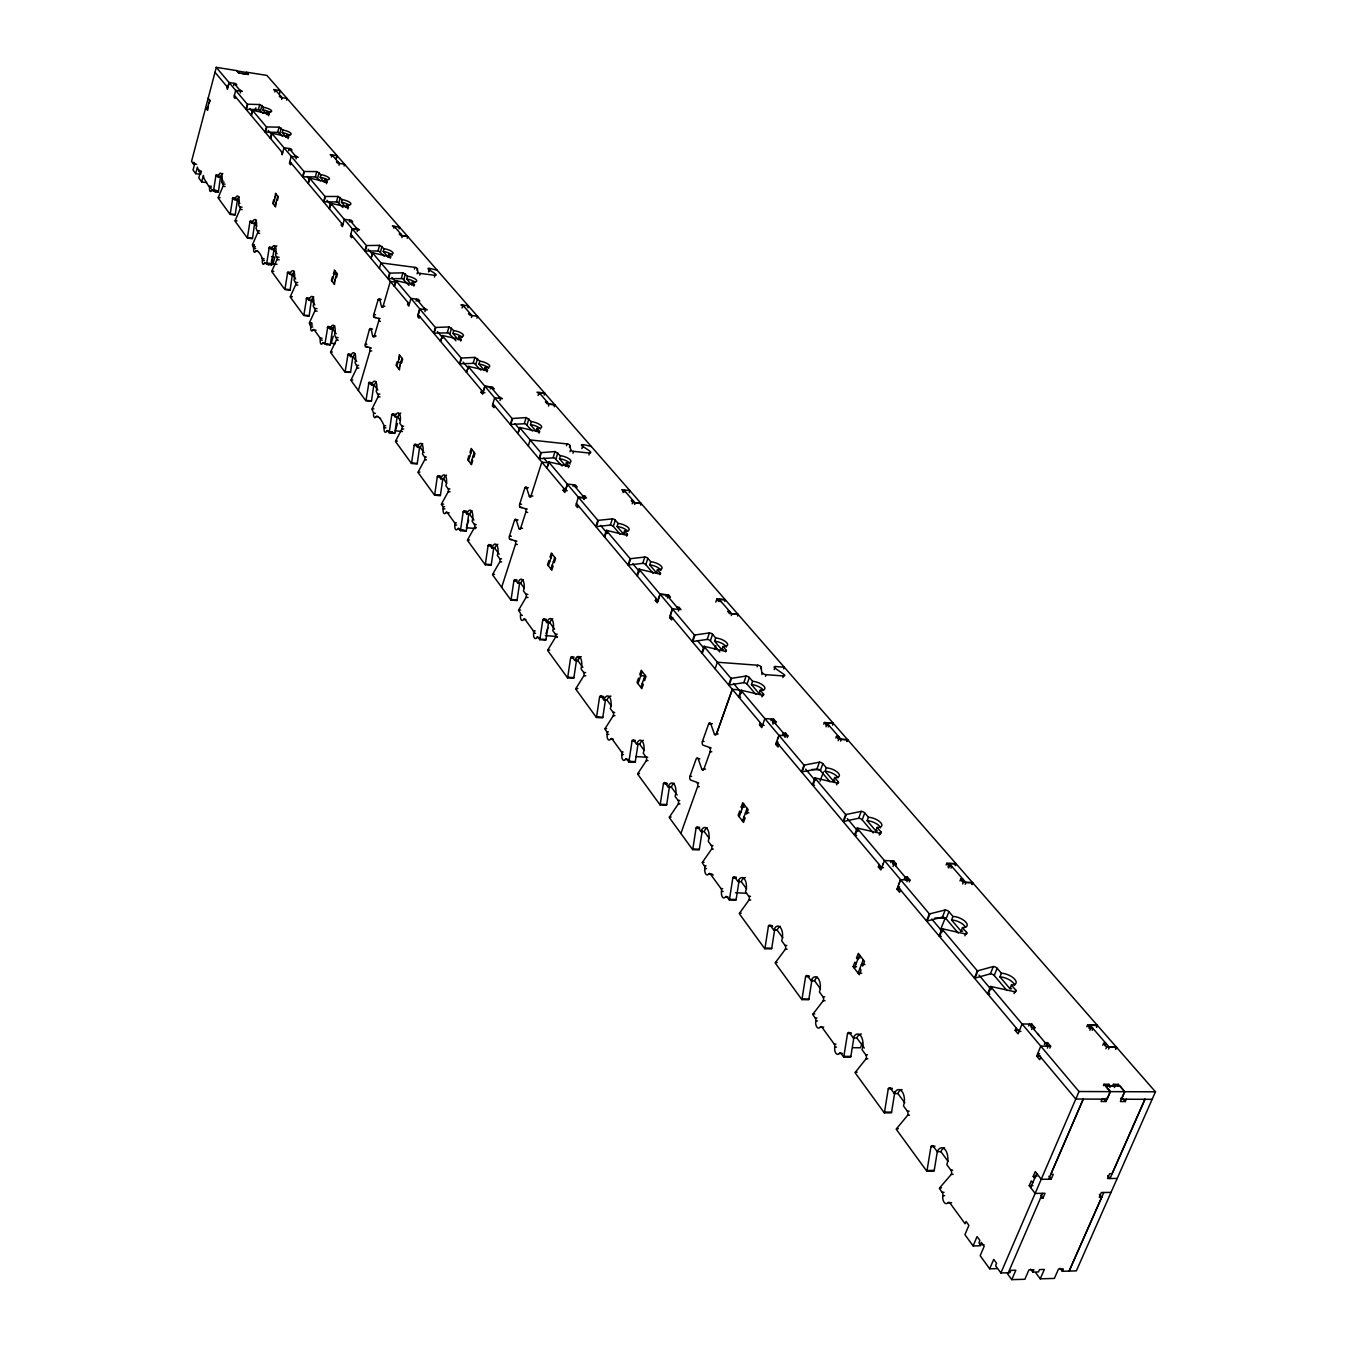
<?xml version="1.0" encoding="UTF-8"?>
<svg xmlns="http://www.w3.org/2000/svg" width="1347" height="1347" viewBox="0 0 1347 1347"><rect width="100%" height="100%" fill="white"/><g stroke="black" fill="none" stroke-linecap="round" stroke-linejoin="round"><path stroke-width="1.5" d="M217.288 190.634L218.366 192.099L211.597 190.264A3.57 1.263 -82.6 0 1 210.014 191.223A3.57 1.263 -82.6 0 1 209.644 187.738L203.969 178.461L203.397 175.464L201.68 181.946L206.613 182.636M258.018 251.468L255.778 251.165A3.704 1.364 -82.9 0 1 254.145 251.99A3.704 1.364 -82.9 0 1 253.724 248.336L252.377 244.952L254.297 245.205M270.04 263.339L264.517 263.17A3.721 1.381 -82.9 0 1 262.85 263.995A3.721 1.381 -82.9 0 1 262.429 260.308C262.732 257.041 257.378 248.522 255.778 251.165M316.04 330.251L313.043 329.88A3.873 1.499 -83.3 0 1 311.258 330.638A3.873 1.499 -83.3 0 1 310.787 326.782L309.288 323.112L311.948 323.432M325.317 343.401L322.64 343.081A3.906 1.515 -83.4 0 1 320.822 343.839A3.906 1.515 -83.4 0 1 320.35 339.932L320.148 338.046L322.118 338.215M377.85 416.779L376.116 416.593A4.058 1.65 -83.8 0 1 374.146 417.284A4.058 1.65 -83.8 0 1 373.624 413.159L371.957 409.185M397.18 416.644L394.856 432.825A2.054 0.842 -84 0 1 394.722 433.38L389.148 432.791L387.717 430.838A2.054 0.842 -84 0 0 386.724 431.175A4.092 1.684 -83.9 0 1 384.72 431.848A4.092 1.684 -83.9 0 1 384.181 427.689C384.417 423.648 377.935 414.152 376.167 416.492M222.929 180.549L220.538 177.316L218.046 176.945L216.025 174.874L213.5 190.904L218.467 191.611L220.403 177.467M239.867 203.464L237.409 200.131L234.883 199.777L232.812 197.622L230.236 213.887L235.254 214.577L237.577 198.733M256.688 226.212L254.785 223.636L252.226 223.299L250.02 221.144L247.461 237.543L252.562 238.234L254.701 222.726M277.078 253.792L274.115 249.784L271.538 249.448L269.316 247.141L266.639 263.86L271.791 264.534L274.081 248.505M284.924 289.319L287.719 272.077L289.992 274.468L292.619 274.805L295.666 278.93M290.161 289.942L292.434 273.744M311.46 299.455L309.187 315.669L303.883 315.08L306.695 297.805L309.035 300.28L311.696 300.617L314.828 304.86M332.709 327.961L330.318 344.579L324.947 344.007L327.826 326.462L330.251 329.038L332.945 329.358L336.194 333.753M352.813 356.618L350.59 372.277L345.135 371.721L348.082 353.924L350.59 356.585L353.301 356.904L356.669 361.451M373.793 384.989L371.503 400.901L365.997 400.362L368.994 382.279L371.587 385.04L374.348 385.36L377.817 390.058M389.148 432.791A2.054 0.842 -84 0 0 389.266 432.219L391.758 414.943A2.054 0.842 -83.8 0 1 392.97 414.034L395.429 414.304M419.641 447.019L417.267 463.469A2.088 0.876 -84.2 0 1 417.132 464.025L411.475 463.452A2.088 0.876 -84.2 0 0 411.61 462.88L414.135 445.335A2.088 0.876 -84.1 0 1 415.398 444.426L417.166 444.611M442.877 478.454L440.435 495.157A2.122 0.909 -84.4 0 1 440.301 495.73L434.576 495.174A2.122 0.909 -84.4 0 0 434.711 494.602L437.304 476.771A2.122 0.909 -84.3 0 1 438.6 475.878L440.402 476.047M468.84 513.594L466.348 530.6A2.155 0.943 -84.7 0 1 466.214 531.173L460.388 530.651A2.155 0.943 -84.7 0 0 460.522 530.061L463.183 511.894A2.172 0.943 -84.6 0 1 464.53 511.018L466.719 511.237M493.81 547.37L491.268 564.662A2.206 0.977 -85 0 1 491.116 565.269L485.223 564.747A2.206 0.977 -85 0 0 485.358 564.157L488.085 545.687A2.206 0.977 -84.8 0 1 489.483 544.828L491.318 544.996M519.706 582.392L517.096 599.987A2.239 1.01 -85.3 0 1 516.945 600.577L510.951 600.088A2.239 1.01 -85.3 0 0 511.102 599.482L513.897 580.709A2.239 1.01 -85.1 0 1 515.329 579.85L517.197 580.018M548.684 621.607L546.006 639.539A2.273 1.044 -85.7 0 1 545.855 640.145L539.777 639.69A2.29 1.044 -85.7 0 0 539.928 639.067L542.79 619.94A2.29 1.044 -85.5 0 1 544.289 619.098L546.192 619.25M576.634 659.407L573.889 677.642A2.34 1.094 -86 0 1 573.721 678.265L567.558 677.844A2.34 1.094 -86 0 0 567.727 677.221L570.64 657.74A2.34 1.094 -85.9 0 1 572.189 656.915L574.125 657.067M605.46 699.901L602.833 717.227A2.374 1.128 -86.4 0 1 602.665 717.867L596.418 717.463A2.374 1.128 -86.4 0 0 596.569 716.823L599.583 697.005A2.391 1.128 -86.3 0 1 601.183 696.197L603.136 696.332M638.023 743.999L635.313 761.661A2.425 1.179 -86.9 0 1 635.144 762.301L628.796 761.947A2.425 1.179 -86.9 0 0 628.965 761.291L632.046 741.086A2.441 1.179 -86.7 0 1 633.713 740.311L635.313 740.395M669.476 786.581L666.698 804.58A2.492 1.229 -87.4 0 1 666.529 805.237L660.081 804.9A2.492 1.229 -87.4 0 0 660.249 804.26L663.431 783.668A2.492 1.229 -87.2 0 1 665.149 782.91L666.765 782.994M702.225 830.914L699.362 849.25A2.542 1.28 -87.9 0 1 699.194 849.923L692.644 849.637A2.542 1.28 -87.9 0 0 692.829 848.964L696.079 827.984A2.542 1.28 -87.7 0 1 697.881 827.26L699.514 827.327M739.065 880.803L736.135 899.527A2.61 1.33 -88.6 0 1 735.95 900.2L729.299 899.981A2.61 1.33 -88.5 0 0 729.485 899.291L732.835 877.874A2.61 1.33 -88.3 0 1 734.704 877.166L736.371 877.234M774.761 929.127L771.747 948.221A2.66 1.381 -89.2 0 1 771.545 948.911L764.793 948.726A2.66 1.381 -89.2 0 0 764.995 948.035L768.43 926.18A2.66 1.398 -89 0 1 770.383 925.524L772.067 925.574M812.005 979.555L808.907 999.036A2.728 1.448 -89.9 0 1 808.705 999.743L801.852 999.609A2.728 1.448 -89.9 0 0 802.037 998.918L805.59 976.609A2.728 1.448 -89.7 0 1 807.611 975.986L809.328 976.019M853.83 1037.897L850.849 1056.402A2.795 1.515 89.3 0 1 850.647 1057.109L843.66 1057.041A2.812 1.515 89.3 0 0 843.862 1056.334L847.532 1033.536A2.795 1.515 89.5 0 1 849.654 1032.947L851.388 1032.964M284.975 289.083L290.194 289.706M894.896 1091.777L891.579 1112.117A2.879 1.583 88.4 0 1 891.377 1112.841L884.289 1112.841A2.879 1.566 88.4 0 0 884.491 1112.1L888.279 1088.831A2.879 1.583 88.6 0 1 890.485 1088.292L892.253 1088.292M937.411 1151.113L934.229 1170.408A2.947 1.65 87.5 0 1 934.027 1171.149L926.82 1171.216A2.947 1.633 87.5 0 0 927.039 1170.492L930.945 1146.701A2.947 1.65 87.7 0 1 933.235 1146.213L935.037 1146.196M350.574 372.395L345.034 372.193L330.537 352.308M371.486 401.002L365.879 400.834L350.91 380.292M292.333 296.694L290.363 296.458L296.054 283.964L294.05 279.974A6.651 2.526 -83 0 0 293.713 271.202A6.651 2.526 -83 0 0 289.992 274.468M311.78 322.926L309.456 322.657L315.282 310.063L313.228 305.954A6.752 2.61 -83.1 0 0 312.858 297.014A6.752 2.61 -83.1 0 0 309.035 300.28M220.133 197.723L218.265 197.47L223.4 185.415L221.632 181.811A6.28 2.239 -82.5 0 0 221.363 173.645A6.28 2.239 -82.5 0 0 218.046 176.945M237.038 220.891L235.153 220.639L240.406 208.482L238.587 204.795A6.365 2.307 -82.6 0 0 238.301 196.477A6.365 2.307 -82.6 0 0 234.883 199.777M391.893 277.448L395.85 282.163L390.327 281.439L383.137 306.072C380.41 311.393 380.831 294.522 378.103 299.825L373.793 314.541C371.57 319.475 380.965 316.141 378.709 321.142L374.399 335.841C371.654 341.094 372.159 324.257 369.415 329.493L364.986 345.893L371.402 348.132M254.448 244.75L252.529 244.497L257.917 232.24L256.031 228.451A6.466 2.374 -82.7 0 0 255.745 219.999A6.466 2.374 -82.7 0 0 252.226 223.299M238.941 73.007L236.92 70.633L216.261 67.35L214.998 72.317L227.761 87.538L229.057 82.537L235.691 83.581L236.752 84.827L235.085 84.575M226.801 86.393L227.424 89.306L229.142 82.638M273.811 271.303L271.858 271.05L277.398 258.675L275.462 254.768A6.567 2.458 -82.9 0 0 275.142 246.164A6.567 2.458 -82.9 0 0 271.538 249.448M233.587 85.501L234.125 83.413L240.743 91.242L240.305 92.926M235.489 96.765L235.052 98.432L233.991 97.169L235.641 90.367L242.325 91.411L239.581 89.879M245.962 109.259L247.292 104.19L216.261 67.35M250.997 115.253L252.327 110.168L266.42 126.904L265.073 132.04M251.502 115.354L252.832 110.269L269.114 114.108L267.43 111.852A6.381 1.802 15.4 0 0 271.37 110.488A6.381 1.802 15.4 0 0 263.574 107.339L259.87 104.544L247.747 104.224L246.417 109.309L258.877 109.663L262.985 113.266M295.902 284.84L297.872 285.093M196.595 164.334L193.328 163.863L191.543 161.387L214.998 72.334M207.185 109.646L209.677 100.133M193.328 163.863L193.749 162.246L194.743 163.593L193.042 170.025L195.669 173.645L200.585 174.352L201.427 171.136M258.388 109.562L259.718 104.51M260.611 110.471L261.941 105.42M268.373 114.546A6.381 1.802 15.4 0 1 266.757 114.377L262.918 109.865L263.574 107.339M266.757 114.377L267.43 111.852M315.131 310.955L317.117 311.191M195.669 173.645L197.369 167.196L199.087 171.743L199.508 170.126L200.501 171.49L198.784 177.956L201.68 181.946M274.788 91.966L275.327 89.895L282.146 97.708L281.691 99.375M268.575 115.69L269.08 113.788M279.486 93.566L280.243 90.67L273.609 89.542L276.337 91.04M270.259 138.236L271.639 133.084L303.967 171.473L302.553 176.743M270.781 138.337L272.145 133.185L288.662 137.04L286.911 134.717A6.482 1.852 15.5 0 0 290.868 133.286A6.482 1.852 15.5 0 0 282.937 130.053L279.149 127.174L266.891 126.938L265.527 132.09L278.122 132.376L282.348 136.081M277.634 132.275L279.149 127.174M286.625 100.149L287.079 98.483L280.412 97.354L279.317 96.108L280.951 96.361M279.89 133.201L281.254 128.066M287.854 137.445A6.482 1.869 15.5 0 1 286.221 137.293L282.264 132.629L282.937 130.053M281.523 151.655L282.197 154.77L283.964 147.715L290.851 148.742L292.013 150.106L290.295 149.854M286.221 137.293L286.911 134.717M288.106 138.657L288.612 136.721M332.406 352.038L330.722 351.836L336.699 339.326L334.578 334.898A6.87 2.694 -83.3 0 0 334.191 325.789A6.87 2.694 -83.3 0 0 330.251 329.038M288.645 150.763L289.235 148.591L296.475 157.178L296.02 158.912M291.053 163.021L290.582 164.772L289.42 163.374L291.188 156.303L298.125 157.33L295.229 155.68M255.913 107.844L254.516 110.42M352.796 380.006L351.096 379.82L357.241 367.192L355.052 362.646A6.988 2.795 -83.5 0 0 354.648 353.352A6.988 2.795 -83.5 0 0 350.59 356.585M308.076 183.327L309.507 178.04L324.997 196.426L323.533 201.781M320.3 180.852L315.872 176.928L303.024 176.777L304.439 171.507L316.949 171.591L320.923 174.639A6.684 1.987 15.7 0 1 329.139 178.006A6.684 1.987 15.7 0 1 325.149 179.589L326.951 182.114L310.029 178.141L308.362 183.377M315.366 176.827L316.798 171.574M317.707 177.787L319.121 172.534M326.092 182.384A6.684 1.987 15.7 0 1 324.425 182.232L320.216 177.265L320.923 174.639M324.425 182.232L325.149 179.589M331.413 157.111L332.002 154.956L339.461 163.509L338.989 165.243M326.429 183.714L326.967 181.727M336.06 159.03L337.003 155.595M336.396 158.289L337.104 155.713L330.217 154.585L333.096 156.201M329.257 208.6L330.722 203.229L366.35 245.524L364.818 251.013M373.877 408.899L372.142 408.713L378.473 395.984L376.2 391.304A7.089 2.879 -83.7 0 0 375.762 381.841A7.089 2.879 -83.7 0 0 371.587 385.04M273.34 203.986L276.084 194.035M275.024 206.192L277.768 196.241M342.913 207.522L337.373 201.966L324.021 201.814L325.486 196.477L338.114 196.477L342.205 199.609A6.786 2.054 15.8 0 1 350.557 203.043A6.786 2.054 15.8 0 1 346.566 204.727L348.452 207.337L331.261 203.33L329.409 208.617M344.108 166.001L344.579 164.267L337.659 163.155L336.464 161.775L338.164 162.027M336.497 201.764L337.962 196.443M338.872 202.74L340.336 197.42M347.509 207.539A6.786 2.054 15.8 0 1 345.825 207.404L341.465 202.269L342.205 199.609M272.768 256.486L271.37 261.52L273.037 263.793L277.011 264.315M273.037 263.793L274.906 257.075L271.488 256.62M345.825 207.404L346.566 204.727M341.633 223.366L341.145 225.168L342.407 226.683L344.293 219.342L351.466 220.336L352.746 221.851L350.944 221.598M347.896 208.937L348.452 206.933M349.277 222.019L349.782 220.218L357.763 229.664L357.258 231.482M352.139 235.893L351.634 237.695L350.355 236.163L352.257 228.805L359.464 229.798L356.383 228.03M358.353 390.495L370.038 350.675L369.684 347.93M373.018 252.882L370.913 258.287L373.018 252.882L390.714 256.957L388.694 254.162A7.004 2.189 16.1 0 0 392.701 252.293A7.004 2.189 16.1 0 0 384.03 248.707L379.753 245.373L366.839 245.558L365.306 251.047L378.743 250.963L384.198 256.199M378.036 250.811L379.585 245.356M380.511 251.838L382.043 246.366M389.637 257.041A7.004 2.189 16.1 0 1 387.902 256.907L383.255 251.434L384.03 248.707M379.399 268.407L380.965 262.867L414.927 267.38C419.557 267.043 415.6 273.727 420.247 273.407L434.929 275.344C442.052 275.462 414.287 263.709 437.32 270.36M393.728 228.182L394.233 226.38L402.45 235.809L407.771 236.55L407.249 238.335M387.902 256.907L388.694 254.162M390.209 258.237L390.697 256.519M399.015 228.906L399.537 227.121L392.364 226.027L395.446 227.761M387.987 278.644L389.569 273.087L372.462 252.781M401.928 237.611L402.45 235.809M333.972 274.401L334.376 270.057L337.457 274.081L336.447 277.634L335.824 276.825M332.036 281.186L334.982 270.865M333.888 283.628L336.834 273.273M396.456 280.698L394.301 286.187L396.456 280.698L414.438 284.823L412.334 281.91A7.122 2.273 16.2 0 0 416.341 279.923A7.122 2.273 16.2 0 0 407.518 276.253L403.107 272.835L390.058 273.121L388.475 278.677L402.467 278.61L408.983 285.412M401.355 278.341L402.938 272.801M403.864 279.385L405.464 273.845M413.293 284.823A7.122 2.273 16.2 0 1 411.542 284.705L406.71 279.031L407.518 276.253M417.048 270.343L417.536 268.625M333.231 336.279L331.227 343.249L335.352 343.738M414.421 269.097L414.927 267.38M411.542 284.705L412.334 281.91M408.006 302.519L407.468 304.405L408.865 306.072L410.919 298.428L418.378 299.371L419.776 301.038L417.924 300.802M417.115 273.862L417.621 272.145M413.916 286.103L414.472 284.436M419.742 275.125L420.247 273.407M416.088 301.156L416.627 299.27L425.467 309.743L424.928 311.628M428.514 271.875L429.02 270.158M429.255 271.421L429.861 269.366M419.843 309.019L417.654 316.579L419.069 318.262L419.624 316.377M434.424 277.061L434.929 275.344M395.9 280.597L435.334 327.422L433.768 333.147M442.692 335.571L440.435 341.195L442.692 335.571L461.23 339.747L458.957 336.649A7.358 2.425 16.6 0 0 462.981 334.426A7.358 2.425 16.6 0 0 453.804 330.587L449.157 326.934L435.856 327.456L434.172 333.164L448.467 332.877L455.909 340.74M447.322 332.608L448.989 326.917M449.932 333.702L451.599 328.011M459.916 339.612A7.358 2.441 16.6 0 1 458.115 339.511L452.962 333.433L453.804 330.587M462.072 307.992L462.88 305.197L471.972 315.619L471.416 317.488M458.115 339.511L458.957 336.649M467.847 307.756L468.402 305.904L460.927 304.826L464.21 306.712M460.657 341.044L461.179 339.259M396.742 366.317L399.941 355.574M398.796 369.011L401.995 358.251M459.546 363.825L461.095 357.999L442.119 335.47M476.956 318.178L477.512 316.309L470.002 315.249L468.537 313.565L470.389 313.8M468.722 366.451L466.399 372.176L468.722 366.451L487.496 370.728L485.206 367.445A7.493 2.526 16.8 0 0 489.23 365.104A7.493 2.526 16.8 0 0 479.852 361.164L475.07 357.393L461.617 358.033L459.899 363.825L474.144 363.336L480.812 370.122M473.184 363.134L474.902 357.359M475.845 364.262L477.579 358.487M486.166 370.442A7.493 2.526 16.8 0 1 484.348 370.358L478.993 364.06L479.852 361.164M397.5 423.547L395.328 430.787L402.5 431.545M484.348 370.358L485.206 367.445M486.974 371.974L487.513 370.156M500.006 400.564L500.596 398.594L490.796 387.01L484.954 386.32L482.596 394.166L481.047 392.314L481.637 390.344M490.207 388.963L490.796 387.01M494.517 405.716L493.928 407.686L492.345 405.801L494.652 397.82L502.465 398.712L498.929 396.624M468.133 366.35L512.045 418.479L510.496 424.457M520.195 427.555L517.753 433.431L520.195 427.555L539.591 431.899L537.116 428.363A7.762 2.711 17.2 0 0 541.124 425.736A7.762 2.711 17.2 0 0 531.358 421.611L526.307 417.587L512.567 418.496L510.749 424.457L525.296 423.699L532.402 430.956M524.303 423.497L526.121 417.553M527.081 424.675L528.9 418.732M538.11 395.479L539.002 392.566L544.744 393.223L544.137 395.176M538.059 431.427A7.762 2.711 17.2 0 1 536.19 431.343L530.449 424.591L531.358 421.611M528.26 445.958L530.112 439.93L567.02 443.921C572.29 443.618 568.316 451.666 573.586 451.363L589.531 453.063C597.091 452.727 566.43 439.796 591.35 446.531M536.19 431.343L537.116 428.363M539.019 433.145L539.591 431.276M548.498 406.12L549.105 404.167L539.002 392.566M554.274 406.777L554.88 404.824L547.05 403.797L545.434 401.928L547.353 402.147M519.588 427.454L540.787 452.609L539.221 458.687M468.47 460.657L471.938 449.477M470.743 463.637L474.228 452.457M549.273 462.038L546.764 468.032L549.273 462.038L569.006 466.432L566.413 462.745A7.914 2.829 17.4 0 0 570.404 459.967A7.914 2.829 17.4 0 0 560.436 455.724L555.217 451.548L541.326 452.626L539.457 458.687L554.375 457.828L562.154 466.028M553.162 457.559L555.031 451.531M569.411 447.255L570 445.386M572.997 453.249L573.586 451.363M466.904 525.818L468.672 520.178M555.991 458.771L557.877 452.727M567.356 465.843A7.914 2.829 17.4 0 1 565.454 465.776L559.476 458.755L560.436 455.724M566.43 445.79L567.02 443.921M565.454 465.776L566.413 462.745M570.017 451.767L570.606 449.881M568.4 467.678L568.99 465.776M567.474 484.28L564.881 492.463L563.147 490.392L563.787 488.338M581.87 448.585L582.46 446.716M582.645 447.524L583.234 445.655M573.081 486.435L573.569 484.886L584.581 497.935L584.093 499.484M588.942 454.932L589.531 453.063M578.267 505.613L577.61 507.667L575.842 505.563L578.318 497.161L586.484 497.969L584.716 495.881L582.679 495.679M583.739 498.962L584.716 495.881M527.216 509.115L520.144 507.297A2.239 1.01 -84.5 0 1 519.706 504.064L524.808 488.102A2.256 1.01 -84.3 0 1 526.475 487.547L529.371 496.403A2.256 1.027 -84.3 0 0 531.038 495.864L541.814 462.139L547.842 462.762L543.885 458.064M516.911 541.225L509.89 539.322A2.239 0.993 -84.7 0 1 509.452 536.089L514.52 520.262A2.239 1.01 -84.6 0 1 516.154 519.757L518.023 519.925M501.656 587.326L515.48 544.323A2.239 1.01 -84.8 0 0 515.042 541.056M516.154 519.757L519.033 528.63A2.239 1.01 -84.6 0 0 520.683 528.125L525.801 512.197A2.256 1.01 -84.5 0 0 525.347 508.93M595.829 526.542L597.832 520.312L548.65 461.937M606.941 530.482A2.374 0.876 17.9 0 0 606.302 530.381L604.281 536.645A2.357 0.892 17.9 0 1 604.921 536.746L606.941 530.482L626.187 535.129A2.357 0.876 18 0 0 627.315 534.22L624.537 530.971A8.234 3.048 18 0 0 628.493 527.856A8.234 3.048 18 0 0 618.071 523.394L615.326 520.161A2.34 0.859 17.9 0 0 612.363 518.881L598.371 520.329L596.384 526.559L610.359 525.094A2.34 0.859 17.9 0 1 613.323 526.374L619.974 534.203M610.359 525.094L612.363 518.881M623.072 492.547L623.897 490.005L635.195 502.987L641.206 503.576L640.717 505.108M613.323 526.374L615.326 520.161M625.008 534.136A8.234 3.048 18 0 1 623.526 534.086L617.078 526.492L618.071 523.394M629.217 492.648L629.874 490.611L621.742 489.635L623.543 491.689L625.53 491.891M632.231 503.761L633.225 500.714L631.221 500.512L633.023 502.599L641.054 503.391M623.526 534.086L624.537 530.971M634.69 504.502L635.195 502.987M626.675 536.173L627.315 534.22M548.381 565.791L552.186 554.139M550.923 569.124L554.745 557.456M606.302 530.381L630.127 558.651L628.056 564.999A2.408 0.909 18.1 0 0 628.493 564.999M639.606 569.259A2.425 0.926 18.2 0 0 638.966 569.158L636.878 575.523A2.408 0.926 18.2 0 1 637.518 575.624L639.606 569.259L659.222 573.957A2.408 0.909 18.3 0 0 660.35 572.997L657.454 569.596A8.402 3.165 18.3 0 0 661.377 566.296A8.402 3.165 18.3 0 0 650.719 561.699L647.856 558.332A2.391 0.892 18.2 0 0 644.826 557.035L630.682 558.668L628.611 564.999L642.755 563.332A2.391 0.909 18.2 0 1 645.785 564.646L653.261 573.468M642.755 563.332L644.826 557.035M645.785 564.646L647.856 558.332M545.973 633.646L547.909 627.769M657.908 572.812A8.402 3.182 18.3 0 1 656.41 572.761L649.675 564.864L650.719 561.699M656.41 572.761L657.454 569.596M659.828 574.597L660.35 572.997M678.366 611.1L678.905 609.484L666.529 594.852L660.148 594.313L657.302 602.867L655.349 600.526L656.056 598.388M665.99 596.452L666.529 594.852M667.422 598.051L668.499 594.852L659.996 594.128L657.875 600.56L576.364 503.34M676.8 607.009L678.939 607.177L680.942 609.551L672.389 608.844L670.234 615.31L762.469 725.326L764.153 725.427M672.338 617.802L671.614 619.957L669.611 617.583L672.49 608.962M638.966 569.158L694.412 634.976L692.206 641.509A2.509 0.993 18.8 0 0 692.678 641.509M723.406 649.793A8.756 3.435 19 0 1 721.857 649.776L722.985 646.509A8.756 3.435 19 0 0 726.841 642.805A8.756 3.435 19 0 0 715.678 637.939L712.58 634.302A2.492 0.977 18.9 0 0 709.398 632.922L694.985 634.976L692.779 641.509L707.192 639.421A2.492 0.977 18.9 0 1 710.357 640.802L719.82 651.948M715.796 602.143L716.873 598.96L725.208 599.668L266.908 75.415L246.45 72.166L248.488 74.523L238.402 72.856L236.87 70.936L246.4 72.452L247.949 74.371M718.406 601.452L719.13 599.331L725.393 599.87L833.103 723.07L832.497 724.737M704.666 646.459A2.526 0.993 18.9 0 0 703.993 646.358L701.77 652.908A2.526 0.993 18.9 0 1 702.427 653.009L704.666 646.459L725.023 651.258A2.509 0.993 19 0 0 726.117 650.197L722.985 646.509M707.192 639.421L709.398 632.922M710.357 640.802L712.58 634.302M724.838 601.452L725.393 599.87M721.857 649.776L714.567 641.206L715.678 637.939M731.32 615.545L731.859 613.946L719.13 599.331M715.105 668.819L717.362 662.219L757.704 665.233A2.526 0.993 19.3 0 1 761.156 666.984L761.981 674.561M737.6 616.05L738.139 614.468L731.859 613.946M725.562 651.83L726.117 650.197M638.007 683.67L642.199 671.513M640.852 687.425L645.061 675.251M703.993 646.358L730.95 678.349L728.66 685A2.559 1.027 19.2 0 0 729.182 684.983L743.813 682.643A2.542 1.027 19.3 0 1 747.063 684.074L755.869 694.446M729.249 684.983L731.539 678.349L746.103 676.042A2.559 1.01 19.3 0 1 749.353 677.474L752.603 681.279A8.974 3.586 19.4 0 1 764.052 686.297A8.974 3.586 19.4 0 1 760.23 690.22L759.068 693.537A8.974 3.586 19.4 0 0 760.634 693.553M760.23 690.22L763.513 694.075A2.576 1.027 19.5 0 1 762.419 695.22L741.658 690.354A2.576 1.044 19.3 0 0 740.968 690.253L738.661 696.921A2.576 1.044 19.4 0 1 739.335 697.022L740.631 697.325M743.813 682.643L746.103 676.042M739.335 697.022L741.658 690.354M747.063 684.074L749.353 677.474M757.132 666.866L757.704 665.233M759.068 693.537L751.458 684.579L752.603 681.279M760.584 668.617L761.156 666.984M783.685 668.836L784.257 667.203L775.417 666.546A2.526 0.993 19.5 0 0 774.761 667.994L784.089 674.493A2.526 0.993 19.5 0 1 783.432 675.958L766.022 674.679L765.45 676.329M761.846 696.887L762.419 695.22M762.941 695.742L763.513 694.075M774.188 669.627L774.761 667.994M774.845 668.179L775.417 666.546M775.384 723.507L775.99 721.824L773.734 719.18L764.843 718.591L761.745 727.633L759.523 724.972L760.314 722.733M778.785 744.79L777.994 747.046L775.72 744.335L776.714 741.507M777.926 738.122L777.522 739.25M782.86 677.592L783.651 675.723M770.989 720.78L771.578 719.096L785.638 735.731L785.032 737.415M772.555 722.531L773.734 719.18M772.875 724.215L773.767 721.672L775.99 721.824M714.55 649.439L715.88 645.651M883.531 867.687L881.78 867.62L776.529 742.079L778.92 735.294L787.877 735.866L787.271 737.567M782.759 734.721L783.365 733.037L785.587 733.172L787.877 735.866M784.695 735.715L785.587 733.172M698.672 782.961L690.573 780.031A2.526 1.263 -87.2 0 1 689.984 776.259L696.13 759.035A2.526 1.263 -87 0 1 698.167 758.715L699.8 758.816M711.182 747.972L703.016 745.16A2.526 1.28 -86.8 0 1 702.427 741.372L708.623 723.979A2.542 1.28 -86.6 0 1 710.694 723.625L712.327 723.726M732.364 689.395L716.52 733.862A2.542 1.296 -86.7 0 1 714.432 734.216L710.694 723.625M680.875 833.456L697.628 786.665A2.526 1.28 -87.3 0 0 697.039 782.876M698.167 758.715L701.871 769.339A2.542 1.28 -87.1 0 0 703.925 769.036L710.155 751.677A2.542 1.28 -86.9 0 0 709.549 747.871M740.968 690.253L803.974 765.045L801.516 771.882A2.677 1.111 20.1 0 0 802.088 771.865L816.956 769.002A2.677 1.111 20.2 0 1 820.374 770.518L829.954 781.816M802.122 771.865L804.58 765.029L819.414 762.183A2.677 1.111 20.2 0 1 822.832 763.698L826.368 767.857A9.395 3.889 20.3 0 1 838.39 773.178A9.395 3.889 20.3 0 1 834.669 777.589L833.423 781.024A9.395 3.906 20.3 0 0 835.039 781.007M823.775 724.164L824.381 722.497L833.103 723.07M825.964 725.09L826.755 722.868L833.288 723.305L955.966 863.612L955.292 865.363M826.065 726.808L826.671 725.124L824.381 722.497M828.253 726.942L828.86 725.275L826.671 725.124M832.699 724.955L833.288 723.305M816.956 769.002L819.414 762.183M834.669 777.589L838.255 781.799A2.694 1.128 20.4 0 1 837.194 783.078L815.592 778.095A2.694 1.128 20.3 0 0 814.901 778.01L812.409 784.88A2.694 1.128 20.3 0 1 813.117 784.981L814.464 785.284M813.117 784.981L815.592 778.095M820.374 770.518L822.832 763.698M835.864 738.072L836.47 736.405L838.676 736.54L837.918 738.644M833.423 781.024L825.139 771.259L826.368 767.857M838.188 740.749L838.794 739.082L836.47 736.405M840.595 741.119L841.202 739.452L826.755 722.868M846.96 741.305L847.566 739.621L838.794 739.082M847.162 741.54L847.768 739.857L841.202 739.452M836.571 784.796L837.194 783.078M837.632 783.516L838.255 781.799M742.248 808.436L741.17 807.021L742.753 802.66L748.174 809.732L746.575 814.093L745.497 812.679L748.814 812.847M739.2 816.77L743.83 804.075M742.433 821.03L747.097 808.318M814.901 778.01L845.647 814.514L843.104 821.485A2.745 1.162 20.7 0 0 843.71 821.451L858.696 818.269A2.745 1.162 20.8 0 1 862.198 819.835L873.26 832.884M843.71 821.451L846.253 814.497L861.255 811.349A2.745 1.162 20.8 0 1 864.757 812.898L868.461 817.259A9.631 4.075 20.9 0 1 880.82 822.764A9.631 4.075 20.9 0 1 877.166 827.479L875.87 830.964A9.631 4.075 20.9 0 0 877.52 830.914M858.696 818.269L861.255 811.349M877.166 827.479L880.938 831.89A2.761 1.179 21 0 1 879.894 833.254L857.82 828.203A2.778 1.179 20.8 0 0 857.113 828.119L854.52 835.106A2.778 1.179 20.8 0 1 855.227 835.207L856.608 835.51M855.227 835.207L857.82 828.203M862.198 819.835L864.757 812.898M875.87 830.964L867.182 820.727L868.461 817.259M879.237 834.988L879.894 833.254M879.961 834.5L880.938 831.89M879.221 864.572L878.345 866.929L880.887 869.96L881.999 867.03M883.312 863.494L882.874 864.673M820.003 781.294L823.472 772.016M881.78 867.62L884.423 860.548L893.751 860.935L896.327 863.983L895.654 865.751M890.754 862.602L891.428 860.851L907.609 879.978L906.918 881.763M892.59 864.033L893.751 860.935M899.442 882.672L898.988 883.851M900.116 880.887L899.661 882.066M892.994 866.542L893.987 863.882L896.327 863.983M900.469 889.912L899.577 892.286L896.967 889.188L898.095 886.225M1020.925 1031.415L1019.09 1031.398L897.877 886.814L900.554 879.692L909.949 880.079L909.276 881.847M904.325 878.665L904.999 876.897L907.339 876.998L909.949 880.079M906.161 880.096L907.339 876.998M946.15 864.976L946.823 863.225L955.966 863.612M857.113 828.119L929.312 913.838L926.568 921.028A2.896 1.28 21.8 0 0 927.191 920.994L942.429 917.139A2.879 1.263 22 0 1 946.133 918.806L958.256 933.101M927.191 920.994L929.935 913.805L945.19 909.983A2.879 1.263 21.9 0 1 948.894 911.65L952.952 916.415A10.136 4.445 22.1 0 1 965.984 922.291A10.136 4.445 22.1 0 1 962.499 927.612L961.101 931.215A10.136 4.445 22.1 0 0 962.785 931.131M948.002 867.081L949.349 863.579L956.185 863.882L1097.165 1025.134L1096.407 1026.97M948.776 867.99L949.45 866.239L946.823 863.225M951.066 868.074L951.74 866.323L949.45 866.239M955.511 865.616L956.185 863.882M942.429 917.139L945.19 909.983M960.007 880.904L960.68 879.136L962.97 879.237L962.128 881.426M962.499 927.612L966.624 932.444A2.913 1.28 22.2 0 1 965.614 933.993L942.614 928.841A2.913 1.296 22 0 0 941.873 928.74L939.078 935.98A2.913 1.296 22.1 0 1 939.819 936.064L941.267 936.384M946.133 918.806L948.894 911.65M939.819 936.064L942.614 928.841M962.667 883.952L963.341 882.201L960.68 879.136M961.101 931.215L951.571 920.001L952.952 916.415M965.193 884.322L965.866 882.554L949.349 863.579M971.844 884.322L972.534 882.554L963.341 882.201M972.079 884.592L972.753 882.824L965.866 882.554M859.841 968.56L861.07 970.194L859.285 974.757L853.122 966.641L854.89 962.095L856.136 963.711M857.753 959.535L856.524 957.919L858.308 953.356L864.505 961.438L862.72 966.001L861.474 964.385L864.959 964.469M854.352 968.257L859.538 954.972M863.259 959.822L858.056 973.123L861.777 973.208M964.923 935.795L965.614 933.993M965.917 934.246L966.624 932.444M941.873 928.74L977.299 970.8L974.42 978.124A2.98 1.33 22.5 0 0 975.06 978.074L990.432 973.814A2.963 1.33 22.7 0 1 994.238 975.531L1006.984 990.567M975.06 978.074L977.939 970.749L993.311 966.523A2.963 1.313 22.6 0 1 997.117 968.257L1001.393 973.258A10.439 4.647 22.8 0 1 1014.813 979.353A10.439 4.647 22.8 0 1 1011.429 985.044L1009.981 988.715A10.439 4.664 22.8 0 0 1011.681 988.614M862.434 1042.78L860.464 1047.781L852.819 1047.697M990.432 973.814L993.311 966.523M994.238 975.531L997.117 968.257M1011.429 985.044L1015.773 990.129A2.997 1.347 22.9 0 1 1014.813 991.779L991.274 986.576A3.014 1.347 22.8 0 0 990.516 986.492L987.604 993.833A2.997 1.364 22.8 0 1 988.361 993.918L989.826 994.254M988.361 993.918L991.274 986.576M1009.981 988.715L999.945 976.912L1001.393 973.258M940.442 929.969L945.123 918.317L934.801 917.964M1014.072 993.615L1014.813 991.779M1015.032 991.964L1015.773 990.129M1034.109 1029.478L1034.85 1027.626L1031.869 1024.107L1022.087 1023.956L1018.096 1033.873L1015.15 1030.354L1016.143 1027.879M1028.687 1025.926L1029.428 1024.074L1048.151 1046.232L1047.394 1048.101M1030.758 1026.902L1031.869 1024.107M1031.65 1029.445L1032.408 1027.593L1034.85 1027.626M1040.726 1057.21L1039.716 1059.702L1036.702 1056.115L1040.76 1046.131L1050.626 1046.249L1049.852 1048.118M1044.38 1044.514L1045.137 1042.645L1047.596 1042.679L1050.626 1046.249M1046.265 1045.946L1047.596 1042.679M1086.827 1026.818L1087.585 1024.983L1097.165 1025.134M1088.982 1028.384L1090.245 1025.32L1097.435 1025.437L1155.457 1091.811L1076.354 1270.878L1062.295 1271.282L1060.089 1268.335M1089.858 1030.303L1090.615 1028.468L1087.585 1024.983M1092.249 1030.337L1093.006 1028.502L1090.615 1028.468M1096.677 1027.273L1097.435 1025.437M990.516 986.492L1078.998 1091.525L1075.849 1099.101L1037.712 1053.623L1039.564 1053.64M1102.823 1045.221L1103.597 1043.369L1106.005 1043.403L1105.045 1045.71M1105.904 1048.757L1106.662 1046.905L1103.597 1043.369M1108.581 1049.094L1109.356 1047.259L1090.245 1025.32M1115.535 1048.875L1116.309 1047.023L1106.662 1046.905M1115.804 1049.178L1116.579 1047.343L1109.356 1047.259M1103.378 1085.682L1103.968 1084.268L1108.901 1084.284L1110.484 1086.12L1114.996 1086.153L1114.407 1087.551M1108.11 1086.17L1108.901 1084.284M1109.877 1087.534L1110.484 1086.12M1062.295 1271.282L1063.322 1268.941L1058.489 1269.059L1054.381 1278.421L1040.254 1278.825L1044.346 1269.446L1039.48 1269.581L1038.453 1271.938L1032.812 1272.09L1033.822 1269.733L1028.94 1269.867L1024.865 1279.28L1011.765 1279.65L1015.84 1270.221L1010.923 1270.356L1009.913 1272.713L1000.888 1272.966L1075.782 1099.017L1107.133 1099.186L1110.282 1091.642L1103.968 1084.268M1112.824 1085.716L1113.413 1084.318L1118.33 1084.335L1124.678 1091.693L1121.512 1099.219L1152.325 1099.337M1117.539 1086.221L1118.33 1084.335M980.431 1245.773L973.106 1245.941L977.08 1236.563L979.926 1240.452L978.915 1242.793L980.33 1244.746L984 1244.662M980.33 1244.746L981.34 1242.389L984.186 1246.295L980.178 1255.69L989.675 1268.807L997.049 1268.605M989.675 1268.807L993.716 1259.378L996.595 1263.318L995.585 1265.692L1000.888 1272.966M1040.473 1198.157L1042.948 1198.123L1045.036 1193.29L1035.136 1193.425L1029.226 1185.68L1031.297 1180.848L1032.779 1182.784M1034.698 1178.356L1033.2 1176.402L1035.287 1171.553L1041.265 1179.315L1051.148 1179.164L1053.253 1174.298L1050.778 1174.331L1083.308 1098.967L1048.707 1179.231M1030.657 1187.583L1036.735 1173.439M1008.28 1272.763L1042.595 1193.358M1102.132 1099.017L1101.071 1101.492L1106.005 1101.509L1110.332 1091.592L1105.651 1085.918L1120.014 1086.002L1124.711 1091.642L1120.384 1101.543L1125.301 1101.56L1126.378 1099.085M1099.405 1194.368L1101.678 1197.264L1069.131 1271.08L1103.816 1192.516M1144.933 1099.135L1112.083 1173.675L1109.642 1173.708L1107.52 1178.507L1117.252 1178.457M1145.017 1099.32L1109.995 1178.541L1107.689 1175.645M211.546 190.365L216.8 190.601M264.517 263.17L271.69 265.056L270.511 263.44M313.043 329.88L313.885 329.443L320.115 337.979M322.64 343.081L330.2 345.118M392.97 414.034L395.025 416.795A7.223 2.98 -83.9 0 1 399.335 413.63A7.223 2.98 -83.9 0 1 399.806 423.295L401.861 426.073A2.071 0.859 -83.9 0 1 401.995 428.851L395.631 440.957L397.382 441.143M415.398 444.426L417.519 447.288A7.341 3.098 -84.1 0 1 421.965 444.14A7.341 3.098 -84.1 0 1 422.453 453.99L424.591 456.886A2.105 0.892 -84.1 0 1 424.743 459.714L418.176 471.921L419.961 472.107M438.6 475.878L440.789 478.825A7.476 3.199 -84.3 0 1 445.386 475.71A7.476 3.199 -84.3 0 1 445.908 485.779L448.113 488.759A2.138 0.926 -84.4 0 1 448.265 491.638L441.513 503.946L443.668 504.165M464.53 511.018L466.803 514.099A7.611 3.317 -84.6 0 1 471.551 511.018A7.611 3.317 -84.6 0 1 472.123 521.306L474.413 524.404A2.189 0.96 -84.7 0 1 474.582 527.351L467.594 539.76L469.43 539.928M489.483 544.828L491.823 548.01A7.745 3.435 -84.9 0 1 496.74 544.979A7.745 3.435 -84.9 0 1 497.329 555.469L499.72 558.685A2.223 0.993 -85 0 1 499.889 561.699L492.699 574.209L494.551 574.378M515.329 579.85L517.77 583.15A7.897 3.57 -85.2 0 1 522.838 580.17A7.897 3.57 -85.2 0 1 523.478 590.895L525.936 594.246A2.256 1.027 -85.3 0 1 526.121 597.31L518.696 609.922L520.582 610.073M567.558 677.844L547.623 650.449A2.307 1.061 -85.8 0 1 547.791 650.012L555.52 637.215A2.307 1.061 -85.6 0 0 555.334 634.067L552.758 630.598A8.048 3.704 -85.5 0 0 552.085 619.603A8.048 3.704 -85.5 0 0 546.815 622.533L544.289 619.098M596.418 717.463L575.691 689.007A2.357 1.111 -86.2 0 1 575.893 688.536L583.874 675.689A2.357 1.111 -86 0 0 583.655 672.456L580.995 668.853A8.217 3.856 -85.9 0 0 580.271 657.622A8.217 3.856 -85.9 0 0 574.815 660.485L572.189 656.915M601.183 696.197L603.911 699.901A8.368 4.007 -86.3 0 1 609.551 697.106A8.368 4.007 -86.3 0 1 610.326 708.606L613.087 712.344A2.408 1.145 -86.4 0 1 613.323 715.644L605.106 728.542L606.672 728.626M660.081 804.9L637.619 774.054A2.458 1.195 -87.1 0 1 637.855 773.515L646.392 760.533A2.458 1.195 -86.9 0 0 646.139 757.149L643.26 753.242A8.57 4.176 -86.8 0 0 642.435 741.439A8.57 4.176 -86.8 0 0 636.575 744.167L633.713 740.311M692.644 849.637L669.257 817.511A2.509 1.246 -87.6 0 1 669.51 816.956L678.332 803.906A2.509 1.246 -87.4 0 0 678.08 800.438L675.083 796.363A8.739 4.344 -87.3 0 0 674.207 784.291A8.739 4.344 -87.3 0 0 668.112 786.917L665.149 782.91M729.299 899.981L727.043 896.883A2.593 1.33 -88.5 0 0 725.511 896.934A5.186 2.643 -88.5 0 1 722.463 897.018A5.186 2.643 -88.5 0 1 721.521 891.411A2.593 1.313 -88.4 0 0 721.032 888.616L710.29 873.849A2.576 1.296 -88.3 0 0 708.775 873.917A5.135 2.593 -88.2 0 1 705.794 874.051A5.135 2.593 -88.2 0 1 704.851 868.512A2.559 1.296 -88.1 0 0 704.397 865.751L702.208 862.754A2.559 1.296 -88.1 0 1 702.461 862.215L711.62 849.065A2.559 1.296 -87.9 0 0 711.351 845.512L708.219 841.269A8.941 4.512 -87.8 0 0 707.293 828.893A8.941 4.512 -87.8 0 0 700.962 831.436L697.881 827.26M764.793 948.726L739.301 913.704A2.627 1.347 -88.8 0 1 739.57 913.148L749.084 899.931A2.627 1.364 -88.6 0 0 748.797 896.277L745.531 891.832A9.16 4.715 -88.4 0 0 744.537 879.12A9.16 4.715 -88.4 0 0 737.937 881.544L734.704 877.166M801.852 999.609L775.232 963.038A2.694 1.398 -89.4 0 1 775.502 962.482L785.402 949.197A2.694 1.414 -89.3 0 0 785.082 945.442L781.664 940.812A9.378 4.9 -89.1 0 0 780.62 927.763A9.378 4.9 -89.1 0 0 773.75 930.087L770.383 925.524M843.66 1057.041L841.1 1053.506A2.795 1.499 89.3 0 0 839.349 1053.421A5.59 2.997 89.4 0 1 835.898 1053.253A5.59 2.997 89.4 0 1 834.786 1047.124A2.778 1.499 89.4 0 0 834.231 1044.077L821.956 1027.222A2.761 1.465 89.7 0 0 820.256 1027.155A5.506 2.93 89.8 0 1 816.854 1027.037A5.506 2.93 89.8 0 1 815.777 1020.992A2.745 1.465 89.8 0 0 815.221 1017.978L812.729 1014.56A2.745 1.465 89.9 0 1 813.032 1013.988L823.303 1000.653A2.761 1.465 -90 0 0 822.983 996.797L819.414 991.964A9.597 5.119 -89.8 0 0 818.286 978.562A9.597 5.119 -89.8 0 0 811.13 980.751L807.611 975.986M884.289 1112.841L855.092 1072.734A2.829 1.532 89 0 1 855.396 1072.161L866.121 1058.759A2.829 1.532 89.2 0 0 865.767 1054.785L862.029 1049.717A9.867 5.354 89.4 0 0 860.817 1035.91A9.867 5.354 89.4 0 0 853.341 1037.948L849.654 1032.947M926.82 1171.216L896.243 1129.257A2.896 1.6 88.1 0 1 896.563 1128.668L907.726 1115.232A2.913 1.6 88.3 0 0 907.356 1111.157L903.433 1105.836A10.119 5.573 88.5 0 0 902.136 1091.642A10.119 5.573 88.5 0 0 894.341 1093.528L890.485 1088.292M973.106 1245.941L964.923 1234.66L968.88 1225.299L966.085 1221.46L965.109 1223.8L949.955 1202.989A2.997 1.684 86.9 0 0 948.002 1202.753A5.977 3.351 87 0 1 944.129 1202.315A5.977 3.351 87 0 1 942.849 1195.665A2.98 1.667 87.1 0 0 942.21 1192.364L939.347 1188.424A2.98 1.667 87.2 0 1 939.684 1187.835L951.319 1174.365A2.98 1.684 87.3 0 0 950.915 1170.173L946.806 1164.599A10.406 5.826 87.5 0 0 945.426 1150.001A10.406 5.826 87.5 0 0 937.293 1151.702L933.235 1146.213M1101.678 1197.264L1099.253 1197.298L1101.358 1192.516L1111.073 1192.415M948.002 1202.753L951.639 1202.703M942.21 1192.364L944.028 1192.331M942.849 1195.665L944.668 1195.648M1029.226 1185.68L1032.93 1185.646M939.684 1187.835L941.486 1187.818M950.915 1170.173L952.733 1170.156M927.039 1170.492L934.229 1170.408M951.319 1174.365L953.137 1174.348M1033.2 1176.402L1036.921 1176.369M937.293 1151.702L940.896 1151.668A10.389 5.826 87.5 0 1 944.668 1147.812M930.945 1146.701L934.094 1146.684M896.563 1128.668L898.348 1128.668M907.356 1111.157L909.141 1111.157M884.491 1112.1L891.579 1112.117M907.726 1115.232L909.511 1115.232M1078.998 1091.525L1155.457 1091.811M894.341 1093.528L897.893 1093.545A10.119 5.59 88.5 0 1 902.086 1089.571M888.279 1088.831L892.27 1088.847M855.396 1072.161L857.147 1072.161M839.349 1053.421L842.397 1053.455M1036.702 1056.115L1040.406 1056.149M865.767 1054.785L867.519 1054.819M843.862 1056.334L850.849 1056.402M866.121 1058.759L867.872 1058.776M834.231 1044.077L835.965 1044.093M834.786 1047.124L836.521 1047.158M847.532 1033.536L850.597 1033.57M853.341 1037.948L856.844 1037.998A9.85 5.354 89.3 0 1 861.423 1034.025M815.777 1020.992L817.494 1021.026M820.256 1027.155L823.707 1027.205M1015.15 1030.354L1018.82 1030.404M813.032 1013.988L814.75 1014.022M815.221 1017.978L816.956 1018.012M822.983 996.797L824.701 996.831M802.037 998.918L808.907 999.036M823.303 1000.653L825.038 1000.686M811.13 980.751L814.581 980.835L820.491 988.833M805.59 976.609L809.025 976.693M775.502 962.482L777.202 962.533M853.122 966.641L856.608 966.725M856.524 957.919L860.009 958.003M785.082 945.442L786.783 945.493M764.995 948.035L771.747 948.221M785.402 949.197L787.103 949.248M773.75 930.087L777.135 930.188L782.809 937.849M768.43 926.18L772.656 926.315M739.57 913.148L741.237 913.199M729.485 899.291L736.135 899.527M749.084 899.931L750.767 899.981M721.032 888.616L722.699 888.683M721.521 891.411L723.171 891.478M735.479 892.808L746.423 893.213M748.797 896.277L750.481 896.327M725.511 896.934L728.003 897.018M897.877 886.814L899.628 886.882M737.937 881.544L741.271 881.679A9.143 4.715 -88.5 0 1 745.329 877.655M896.967 889.188L900.486 889.323M704.851 868.512L706.502 868.579M708.775 873.917L712.075 874.051M732.835 877.874L736.169 877.991M878.345 866.929L881.83 867.064M702.461 862.215L704.111 862.282M704.397 865.751L706.03 865.818M711.62 849.065L713.27 849.149M692.829 848.964L699.362 849.25M711.351 845.512L713.001 845.596M696.079 827.984L699.767 828.152M700.962 831.436L704.245 831.587L709.094 838.137M669.51 816.956L671.126 817.04M660.249 804.26L666.698 804.58M678.08 800.438L679.713 800.522M678.332 803.906L679.966 803.991M741.17 807.021L744.487 807.19M663.431 783.668L667.455 783.87M697.628 786.665L699.261 786.749M668.112 786.917L671.345 787.103L677.154 794.966M689.984 776.259L691.617 776.343M637.855 773.515L639.455 773.599M628.965 761.291L635.313 761.661M703.925 769.036L705.575 769.137M701.871 769.339L703.909 769.457M605.089 728.559A2.408 1.145 -86.6 0 0 604.87 729.064L606.79 731.724A2.391 1.145 -86.6 0 1 607.194 734.267A4.799 2.307 -86.6 0 0 608.002 739.368A4.799 2.307 -86.6 0 0 610.662 739.032A2.408 1.145 -86.7 0 1 612.009 738.88L621.506 751.912L623.089 752.013M621.506 751.912A2.425 1.162 -86.8 0 1 621.91 754.505L623.493 754.589M635.868 756.576L647.739 757.25M811.921 769.44L820.087 769.912M621.91 754.505A4.849 2.34 -86.8 0 0 622.735 759.657A4.849 2.34 -86.8 0 0 625.446 759.354L628.224 759.523M646.392 760.533L647.991 760.617M632.046 741.086L635.228 741.271M636.575 744.167L639.758 744.352L644.22 750.397M710.155 751.677L711.788 751.778M776.529 742.079L778.196 742.18M606.79 731.724L608.373 731.825M775.72 744.335L779.071 744.537M607.194 734.267L608.777 734.368M702.427 741.372L704.06 741.473M610.662 739.032L613.424 739.2M718.17 733.963L716.52 733.862L732.297 689.327L738.947 689.866M714.432 734.216L716.486 734.334M613.087 712.344L614.67 712.462M759.523 724.972L762.857 725.191M613.323 715.644L614.889 715.745M596.569 716.823L602.833 717.227M708.623 723.979L710.256 724.08M599.583 697.005L604.264 697.325M603.911 699.901L607.042 700.12A8.368 4.007 -86.3 0 1 610.949 696.113M575.927 688.485L577.863 688.62M583.874 675.689L585.81 675.824M567.727 677.221L573.889 677.642M643.933 675.908L640.751 675.689L639.808 674.443L641.239 670.267L646.021 676.497L644.573 680.69L643.613 679.427M583.655 672.456L585.591 672.608M577.206 657.285L578.856 658.043M570.64 657.74L572.963 657.908M574.815 660.485L577.914 660.72L582.864 667.405M547.842 649.928L549.744 650.062M518.494 610.427L520.211 612.801A2.256 1.027 -85.4 0 1 520.548 615.158A4.529 2.054 -85.4 0 0 521.255 619.889A4.529 2.054 -85.4 0 0 523.646 619.401A2.273 1.027 -85.5 0 1 524.842 619.165L533.294 630.766L535.197 630.918M555.334 634.067L557.237 634.218M533.294 630.766A2.273 1.044 -85.6 0 1 533.648 633.157L535.55 633.309M545.333 635.599L557.018 636.491M555.52 637.215L557.439 637.367M533.648 633.157A4.563 2.088 -85.6 0 0 534.355 637.939A4.563 2.088 -85.6 0 0 536.796 637.485L539.457 637.687M539.928 639.067L546.006 639.539M542.79 619.94L546.208 620.209M523.646 619.401L525.902 619.586M546.815 622.533L549.862 622.769L554.627 629.217M520.548 615.158L522.434 615.31M511.102 599.482L517.096 599.987M669.611 617.583L672.81 617.835M655.349 600.526L658.531 600.796M525.936 594.246L527.822 594.397M729.636 611.386L727.532 611.218L729.586 613.558L737.971 614.249M526.121 597.31L528.007 597.479M513.897 580.709L516.507 580.927M517.77 583.15L520.767 583.419L524.202 588.05M668.348 597.007L670.469 597.192L668.499 594.852M720.982 601.452L718.894 601.284L716.873 598.96M485.358 564.157L491.268 564.662M499.72 558.685L501.572 558.853M499.889 561.699L501.741 561.867M515.48 544.323L517.349 544.491M488.085 545.687L491.032 545.956M491.823 548.01L494.787 548.28L499.198 554.24M441.311 504.452L442.86 506.573A2.138 0.909 -84.5 0 1 443.163 508.762A4.277 1.835 -84.5 0 0 443.769 513.173A4.277 1.835 -84.5 0 0 445.924 512.567A2.138 0.926 -84.6 0 1 447.019 512.264L454.579 522.67A2.155 0.926 -84.7 0 1 454.899 524.892A4.31 1.869 -84.7 0 0 455.522 529.337A4.31 1.869 -84.7 0 0 457.711 528.765L459.883 528.967M460.522 530.061L466.348 530.6M509.452 536.089L511.321 536.258M509.89 539.322L511.759 539.49M520.683 528.125L522.552 528.31M454.579 522.67L456.397 522.838M474.413 524.404L476.249 524.572M519.033 528.63L520.902 528.815M454.899 524.892L456.7 525.061M474.582 527.351L476.4 527.519M466.315 527.704L475.643 528.563M442.86 506.573L444.662 506.741M443.163 508.762L444.965 508.93M463.183 511.894L466.82 512.247M466.803 514.099L469.716 514.369L473.976 520.127M445.924 512.567L449.174 512.887M514.52 520.262L516.76 520.481M434.711 494.602L440.435 495.157M519.706 504.064L521.575 504.233M520.144 507.297L522.013 507.482M525.801 512.197L527.67 512.382M531.038 495.864L532.924 496.05M529.371 496.403L531.24 496.588M448.113 488.759L449.915 488.944M448.265 491.638L450.066 491.823M437.304 476.771L441.244 477.158M563.147 490.392L567.205 490.796M440.789 478.825L443.668 479.111L446.733 483.287M526.475 487.547L528.344 487.749M524.808 488.102L526.677 488.288M578.452 497.329L584.581 497.935M411.61 462.88L417.267 463.469M575.186 486.806L577.206 487.008L575.455 484.937L567.34 484.112L565.403 490.257L492.85 403.73M424.591 456.886L426.376 457.071M424.743 459.714L426.511 459.899M414.135 445.335L418.378 445.773M417.519 447.288L420.348 447.591L424.069 452.609M383.912 425.601L385.646 425.787M401.995 428.851L403.746 429.036M384.181 427.689L385.932 427.875M386.724 431.175L388.458 431.36M391.943 431.73L392.297 431.764A4.092 1.684 -83.9 0 1 389.94 431.73M389.266 432.219L394.856 432.825M391.758 414.943L395.243 415.331M373.624 413.159L375.342 413.344M395.025 416.795L397.82 417.115L400.211 420.348M401.861 426.073L403.612 426.275M378.238 394.082L379.921 394.183M378.322 396.708L380.039 396.894M369.617 382.38L371.334 382.582M368.438 383.289L372.563 383.76M549.105 404.167L554.88 404.824M357.09 367.916L358.807 368.101M544.609 393.088L536.965 392.196L540.484 394.267M492.227 388.711L494.181 388.929L492.615 387.077L484.836 386.185L483.068 392.061L418.092 314.558L419.725 308.884L427.235 309.844L423.935 307.924M481.047 392.314L484.937 392.752M401.558 363.084L397.163 361.754L396.069 365.424L399.47 369.903L399.891 365.323M356.972 365.256L358.689 365.441M365.475 346.937L367.192 347.139M370.021 350.776L371.738 350.978M348.688 354.008L350.388 354.21M347.526 354.918L350.927 355.322M336.447 337.424L338.131 337.626M336.548 340.033L338.249 340.235M365.155 344.091L366.855 344.31M320.35 339.932L322.354 340.168M370.762 328.87L372.479 329.072M369.415 329.493L371.132 329.712M328.415 326.53L330.756 326.816M310.551 324.846L312.538 325.082M327.287 327.456L330.638 327.86M331.648 327.995L332.658 328.112M310.787 326.782L312.773 327.018M374.399 335.841L376.116 336.043M373.052 336.464L375.106 336.716M315.013 308.396L317.016 308.631M374.129 317.387L375.847 317.589M378.423 318.313L380.107 318.498M378.709 321.142L380.443 321.361M309.069 316.191L303.782 315.535L290.211 296.912M383.137 306.072L384.855 306.291M381.773 306.729L383.491 306.948M307.251 297.855L309.238 298.108M306.173 298.798L309.153 299.169M373.793 314.541L375.51 314.76M379.467 299.169L381.184 299.388M378.103 299.825L379.82 300.044M290.093 290.228L284.857 289.571L271.707 271.505M288.275 272.128L290.228 272.38M287.214 273.071L290.161 273.441M295.801 282.331L297.771 282.584M277.246 259.533L279.199 259.803M262.261 258.523L264.147 258.725M262.429 260.308L264.366 260.56M333.349 273.593L336.935 274.064M269.855 247.175L271.791 247.427M268.828 248.117L271.404 248.454M272.06 248.538L273.997 248.791M253.522 246.518L255.442 246.77M253.724 248.336L255.644 248.589M277.162 257.075L279.098 257.328M252.445 238.739L247.36 238.049L235.001 221.076M257.681 230.674L259.601 230.926M257.765 233.098L259.685 233.351M401.019 234.176L399.251 233.923L400.564 235.439L407.653 236.415M352.358 228.923L357.763 229.664M235.153 215.082L230.118 214.392L218.113 197.908M250.609 221.093L252.529 221.346M249.616 222.036L252.478 222.423M233.3 197.639L235.203 197.908M232.341 198.581L237.375 199.289M240.17 206.95L242.073 207.202M240.254 209.324L242.157 209.593M223.248 186.256L225.117 186.526M209.492 186.054L211.311 186.273M209.644 187.738L211.513 188.008M212.321 189.927L215.638 190.398M216.513 174.874L218.382 175.144M215.571 175.817L220.235 176.491M221.632 181.811L224.124 182.165M223.181 183.916L225.05 184.169M245.221 74.001L242.207 73.529M1113.413 1084.318L1114.996 1086.153M1120.62 1098.175L1121.512 1099.219M1106.241 1098.142L1107.133 1099.186M1037.577 1033.721L1038.756 1035.102M249.734 108.518L252.377 111.649M268.205 130.474L270.848 133.606M306.931 176.491L309.608 179.656M326.967 200.299L330.975 205.064M368.101 249.178L372.075 253.893M437.421 331.547L442.826 337.979M463.115 362.09L468.537 368.522M514.891 423.615L518.848 428.312M600.543 525.397L607.261 533.395M632.821 563.753L639.556 571.751M697.477 640.583L704.161 648.53M733.593 683.501L741.557 692.981M805.641 769.137L815.053 780.3M847.28 818.589L858.022 831.352M931.787 919.024L942.58 931.855M978.983 975.11L991.123 989.523M234.344 95.384L282.584 152.918M289.79 161.522L342.795 224.764M350.742 234.243L409.286 304.052M1122.96 1098.714L1125.301 1101.56M1103.681 1098.664L1106.005 1101.509M1048.892 1176.251L1051.148 1179.164M208.179 98.179L210.183 100.789L208.819 103.399M208.027 106.396L207.674 110.302L205.687 107.693M1040.709 1195.193L1042.948 1198.123M275.142 197.453L275.512 193.294L278.324 196.965L277.381 200.383L276.825 199.659M398.847 359.262L399.268 354.682L402.686 359.144L401.574 362.848L400.901 361.939M470.76 453.316L470.002 452.323L471.181 448.484L474.986 453.451L473.79 457.29L473.033 456.296M550.889 558.129L550.047 557.018L551.344 553.028L555.587 558.567L554.29 562.575L553.432 561.463M274.283 200.585L273.71 199.844L272.784 203.245L275.579 206.933L275.967 202.791M333.046 277.65L332.423 276.842L331.413 280.378L334.494 284.436L334.898 280.075M469.665 456.835L468.908 455.842L467.712 459.664L471.501 464.648L472.696 460.809L471.938 459.815M549.694 561.8L548.852 560.689L547.539 564.679L551.782 570.236L553.078 566.245L552.236 565.134M639.438 679.511L638.495 678.248L637.047 682.424L641.812 688.687L643.26 684.512L642.3 683.249M740.783 812.426L739.705 811.012L738.122 815.356L743.51 822.461L745.11 818.1L744.032 816.669M1035.86 1272.915L1040.254 1278.825M1030.607 1269.127L1032.812 1272.09M607.042 700.12L611.336 705.912M741.271 881.679L746.693 889.02M856.844 1037.998L864.286 1048.067M897.893 1093.545L904.729 1102.772M940.896 1151.668L948.052 1161.35M1007.421 1273.706L1011.765 1279.65M395.446 441.446L411.475 463.452M417.991 472.41L434.576 495.174M460.388 530.651L458.805 528.462A2.155 0.943 -84.7 0 0 457.711 528.765M467.392 540.265L485.223 564.747M492.48 574.714L510.951 600.088M539.777 639.69L538.009 637.249A2.29 1.044 -85.7 0 0 536.796 637.485M628.796 761.947L626.81 759.203A2.425 1.179 -86.9 0 0 625.446 759.354M262.918 109.865A6.381 1.802 15.4 0 1 270.023 112.424M282.264 132.629A6.482 1.869 15.5 0 1 289.723 135.407M320.216 177.265A6.684 1.987 15.7 0 1 327.405 179.774M341.465 202.269A6.786 2.054 15.8 0 1 349.546 205.418M383.255 251.434A7.004 2.189 16.1 0 1 392.129 255.307M406.71 279.031A7.122 2.273 16.2 0 1 414.994 282.18M452.962 333.433A7.358 2.441 16.6 0 1 462.223 337.39M478.993 364.06A7.493 2.526 16.8 0 1 488.607 368.337M530.449 424.591A7.762 2.711 17.2 0 1 540.467 429.087M766.022 674.679A2.542 1.01 19.4 0 1 762.554 672.911M694.884 634.976A2.509 0.977 18.8 0 1 694.412 634.976M630.548 558.668A2.408 0.909 18.1 0 1 630.127 558.651M559.476 458.755A7.914 2.829 17.4 0 1 570.05 464.092M617.078 526.492A8.234 3.048 18 0 1 627.786 531.375M649.675 564.864A8.402 3.182 18.3 0 1 660.939 570.438M714.567 641.206A8.756 3.435 19 0 1 726.403 647.116M977.939 970.749A2.98 1.33 22.5 0 1 977.299 970.8M929.935 913.805A2.896 1.263 21.8 0 1 929.312 913.838M846.253 814.497A2.745 1.162 20.6 0 1 845.647 814.514M804.546 765.029A2.677 1.111 20.1 0 1 803.974 765.045M731.472 678.349A2.559 1.027 19.2 0 1 730.95 678.349M751.458 684.579A8.974 3.586 19.4 0 1 763.446 690.388M825.139 771.259A9.395 3.906 20.3 0 1 837.935 777.791M867.182 820.727A9.631 4.075 20.9 0 1 880.5 827.849M951.571 920.001A10.136 4.445 22.1 0 1 965.513 927.258M999.945 976.912A10.439 4.664 22.8 0 1 1014.645 985.28M713.253 875.062A5.119 2.593 -88.2 0 1 712.866 874.843M777.135 930.188A9.362 4.917 -89.1 0 1 780.334 926.332M814.581 980.835A9.597 5.119 -89.8 0 1 817.393 977.164M704.245 831.587A8.924 4.512 -87.8 0 1 707.209 827.765M629.689 760.6A4.849 2.34 -86.9 0 1 629.352 760.365M577.981 657.083A2.34 1.094 -85.9 0 1 578.351 657.37M639.758 744.352A8.553 4.176 -86.8 0 1 643.378 740.345M671.345 787.103A8.739 4.344 -87.3 0 1 674.207 783.281M520.767 583.419A7.897 3.57 -85.2 0 1 523.175 579.698M549.862 622.769A8.048 3.721 -85.6 0 1 552.741 618.862M577.914 660.72A8.2 3.856 -85.9 0 1 581.281 656.713M462.998 530.011A4.31 1.869 -84.7 0 1 461.432 530.011M380.511 418.311A4.058 1.667 -83.8 0 1 380.123 418.26M469.716 514.369A7.611 3.334 -84.6 0 1 471.972 510.698M494.787 548.28A7.745 3.452 -84.9 0 1 497.834 544.306M374.348 385.36A7.089 2.879 -83.7 0 1 376.335 381.807M397.82 417.115A7.223 2.997 -83.9 0 1 400.817 413.159M420.348 447.591A7.341 3.098 -84.1 0 1 422.79 443.786M443.668 479.111A7.459 3.199 -84.3 0 1 446.514 475.171M327.792 344.091A3.889 1.532 -83.4 0 1 326.008 344.192M269.669 263.844A3.721 1.381 -82.9 0 1 267.565 263.406M216.513 191.055A3.553 1.263 -82.6 0 1 214.56 190.516M353.301 356.904A6.971 2.795 -83.5 0 1 354.951 353.655M332.945 329.358A6.87 2.711 -83.3 0 1 334.831 325.856M311.696 300.617A6.752 2.61 -83.1 0 1 313.8 296.929M292.619 274.805A6.651 2.526 -83 0 1 294.404 271.353M274.115 249.784A6.55 2.458 -82.9 0 1 276.893 245.945M254.785 223.636A6.449 2.374 -82.7 0 1 256.469 220.251M237.409 200.131A6.365 2.307 -82.6 0 1 239.059 196.763M220.538 177.316A6.28 2.239 -82.5 0 1 222.861 173.527"/></g></svg>
